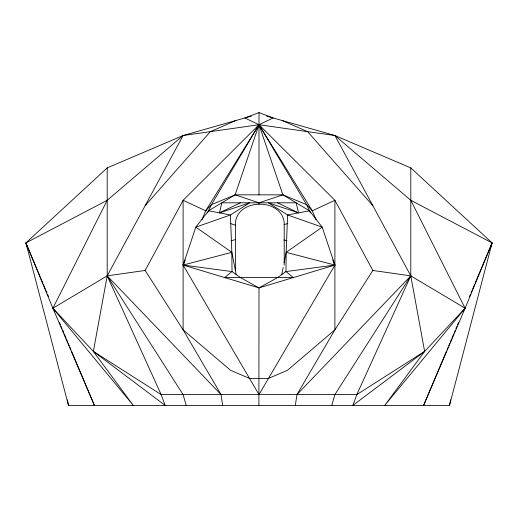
<?xml version="1.0" encoding="UTF-8"?>
<svg xmlns="http://www.w3.org/2000/svg" width="518" height="518" viewBox="0 0 518 518"><rect width="100%" height="100%" fill="white"/><g stroke="black" fill="none" stroke-linecap="round" stroke-linejoin="round"><path stroke-width="0.78" d="M258.896 405.387L259 287.898L277.609 277.564L285.975 271.561L334.9 265.054L322.177 227.124L309.46 210.781L282.88 194.839L235.12 194.839L211.409 204.662L205.704 210.787L201.988 219.71M309.46 210.781L287.587 214.964L286.169 252.344L285.975 271.561L293.343 277.564L224.657 277.564L232.025 271.561L231.831 252.344L230.413 214.964L249.676 202.81L219.477 212.872L221.827 202.81L296.173 202.81L298.523 212.872L268.324 202.81L287.587 214.964L322.177 227.124L286.169 252.344L284.136 262.658M295.344 405.387L296.95 394.593L334.9 329.824L372.85 270.454L334.9 200.291L259 124.728L244.833 117.962L259 112.613L273.167 117.962L259 124.728L183.1 135.522L107.2 167.903L25.9 242.91L68.473 405.387L449.527 405.387L492.1 242.91L410.8 167.903L334.9 135.522L266.744 116.136M251.256 116.136L183.1 135.522L107.2 200.291L25.9 242.91L52.888 308.236L133.268 405.387L93.369 351.418L107.2 275.854L107.2 167.903M449.527 405.387L450.55 399.838M281.792 274.559L283.197 267.417M331.792 405.387L334.9 394.593L410.8 275.854L410.8 167.903M490.313 248.251L492.1 242.91L410.8 200.291L334.9 135.522L259 124.728L183.1 200.291L145.15 270.454L107.2 275.854L52.888 308.236L94.393 405.387L71.458 350.977M332.731 259.855L334.9 265.054L259 394.593L183.1 265.054L195.823 227.124L208.54 210.781L235.12 194.839L259 124.728L312.296 210.787L316.012 219.71M333.204 261.441L334.9 265.054L259 287.898L183.1 265.054L185.269 259.855M446.542 350.977L423.607 405.387L465.112 308.236L492.1 242.91L475.135 283.158M447.17 349.488L448.115 347.254M448.743 345.765L449.689 343.525M450.317 342.035L451.256 339.802M451.884 338.312L453.768 333.838M454.396 332.349L455.341 330.108M455.969 328.619L456.915 326.385M457.543 324.896L458.482 322.656M463.196 311.48L464.141 309.24M469.476 296.574L470.422 294.334M471.05 292.845L471.995 290.611M472.623 289.115L474.507 284.647M259 287.898L240.391 277.564L232.025 271.561L183.1 265.054L184.796 261.441M207.524 212.95L211.409 204.662L259 124.728L306.591 204.662L310.476 212.95M107.2 200.291L52.888 308.236L93.369 351.418L165.145 405.387L161.169 394.593L107.2 275.854L183.1 135.522M372.85 270.454L410.8 275.854L465.112 308.236L424.63 351.418L384.732 405.387L465.112 308.236L410.8 200.291M145.15 205.685L210.36 131.643L235.813 120.526M296.95 394.593L410.8 275.854L334.9 135.522M424.63 351.418L352.855 405.387L356.831 394.593L410.8 275.854L424.63 351.418L356.831 394.593L161.169 394.593L93.369 351.418M219.477 212.872L240.391 202.81M284.045 224.728L287.84 223.407M145.15 270.454L183.1 329.824L230.536 370.305L249.514 378.405L268.486 378.405L287.464 370.305L334.9 329.824L334.9 200.291L312.296 210.787L306.591 204.662L282.88 194.839L259.045 202.81L235.12 194.839M231.002 240.779L235.671 239.556M183.1 265.054L231.831 252.344L236.208 274.559M208.54 210.781L230.413 214.964L195.823 227.124L231.831 252.344M286.169 252.344L334.9 265.054M283.883 239.964L286.998 240.779M230.16 223.407L235.47 225.252M282.187 120.526L307.64 131.643L372.85 205.685M277.609 202.81L298.523 212.872M222.656 405.387L221.05 394.593L107.2 275.854L183.1 394.593L186.208 405.387M221.05 394.593L183.1 329.824L183.1 200.291L205.704 210.787L259 124.728L282.88 194.839M42.864 283.158L25.9 242.91L27.687 248.251M43.493 284.647L45.377 289.115M46.005 290.611L46.95 292.845M47.578 294.334L48.524 296.574M53.859 309.24L54.804 311.48M59.518 322.656L60.457 324.896M61.085 326.385L62.03 328.619M62.659 330.108L63.604 332.349M64.232 333.838L66.116 338.312M66.744 339.802L67.683 342.035M68.311 343.525L69.257 345.765M69.885 347.254L70.83 349.488M67.45 399.838L68.473 405.387M284.214 265.216L284.214 222.708C281.831 198.012 237.794 198.012 235.412 222.708L235.412 270.558M259 112.613L259 194.839M259 202.713L259 204.325"/></g></svg>
